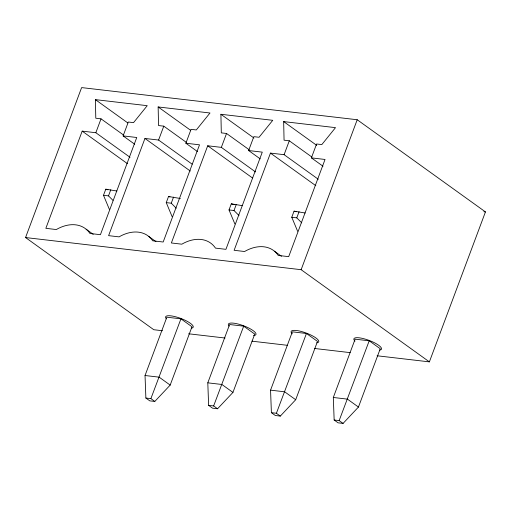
<?xml version="1.0" encoding="UTF-8"?>
<svg xmlns="http://www.w3.org/2000/svg" width="511" height="511" viewBox="0 0 511 511"><rect width="100%" height="100%" fill="white"/><g stroke="black" fill="none" stroke-linecap="round" stroke-linejoin="round"><path stroke-width="0.77" d="M162.504 330.738L153.792 329.723L25.55 237.551L81.619 87.592L357.208 119.746L485.45 211.912L429.381 361.871L377.118 355.777M130.018 157.292L95.832 132.726L82.188 131.129L45.849 228.328L56.306 229.548A38.676 27.051 -54.3 0 1 89.962 233.476L100.418 234.696L136.756 137.497L123.119 135.907L128.306 122.02L133.537 122.634L147.232 105.681L95.391 99.632L95.793 118.226L101.025 118.839L123.598 135.064M95.832 132.726L101.025 118.839M109.341 209.28L103.497 195.298L105.783 189.185L116.891 191.031M112.925 200.338L108.498 195.879L110.785 189.773M192.13 164.152L158.589 140.046L144.945 138.455L108.607 235.648L119.063 236.868A38.676 27.051 -54.3 0 1 152.719 240.796L163.175 242.016L199.52 144.817L185.876 143.227L191.063 129.34L196.294 129.954L209.989 113.001L158.148 106.952L158.551 125.546L163.782 126.16L186.355 142.384M158.589 140.046L163.782 126.16M172.098 216.6L166.254 202.618L168.541 196.505L180.415 198.511M176.238 208.213L171.255 203.199L173.542 197.093M255.532 171.939L221.346 147.366L207.702 145.776L171.364 242.968L181.82 244.188A38.676 27.051 -54.3 0 1 215.476 248.116L225.932 249.336L262.277 152.144L248.633 150.547L253.82 136.667L259.051 137.274L272.746 120.321L220.905 114.279L221.308 132.873L226.539 133.48L249.113 149.71M221.346 147.366L226.539 133.48M145.041 375.515L166.841 317.197L180.939 318.838L191.983 326.778L170.182 385.096L154.801 401.442L149.8 400.86L145.878 398.043L145.041 375.515L159.138 377.156L170.182 385.096M180.939 318.838L150.886 398.625L154.801 401.442M234.856 223.927L229.011 209.938L231.298 203.832L242.412 205.671M238.995 215.54L234.012 210.526L236.299 204.413M318.296 179.259L284.103 154.686L270.46 153.096L234.121 250.294L244.577 251.514A38.676 27.051 -54.3 0 1 278.233 255.436L288.696 256.656L325.034 159.464L311.391 157.873L316.584 143.987L321.809 144.594L335.503 127.648L283.662 121.599L284.065 140.193L289.296 140.8L311.87 157.03M284.103 154.686L289.296 140.8M207.798 382.835L229.599 324.517L243.696 326.165L254.74 334.098L232.939 392.416L217.558 408.762L212.557 408.18L208.635 405.364L207.798 382.835L221.895 384.476L232.939 392.416M243.696 326.165L213.643 405.945L217.558 408.762M297.613 231.247L291.768 217.258L294.055 211.152L305.169 212.998M301.752 222.86L296.776 217.846L299.056 211.733M429.381 361.871L301.139 269.699L357.208 119.746M270.555 390.155L292.356 331.837L306.453 333.485L317.497 341.418L295.697 399.736L280.315 416.088L275.314 415.5L271.398 412.684L270.555 390.155L284.653 391.803L295.697 399.736M306.453 333.485L276.4 413.271L280.315 416.088M333.313 397.475L355.113 339.163L369.21 340.805L380.254 348.745L358.454 407.056L343.073 423.408L338.071 422.821L334.156 420.01L333.313 397.475L347.41 399.123L358.454 407.056M369.21 340.805L339.157 420.591L343.073 423.408M483.866 211.726L485.45 211.912M103.497 195.298L108.498 195.879M166.254 202.618L171.255 203.199M229.011 209.938L234.012 210.526M291.768 217.258L296.776 217.846M25.55 237.551L301.139 269.699M188.636 333.785L225.07 338.033M251.993 341.176L287.629 345.334M314.552 348.476L350.188 352.635M145.878 398.043L150.886 398.625M208.635 405.364L213.643 405.945M271.398 412.684L276.4 413.271M334.156 420.01L339.157 420.591M294.055 211.152L296.195 211.765M231.298 203.832L234.153 204.649M168.541 196.505L169.965 196.92M105.783 189.185L107.923 189.805M283.662 121.599L316.705 145.348M311.391 157.873L323.003 166.216M220.905 114.279L253.948 138.021M270.46 153.096L315.811 185.691M248.633 150.547L260.246 158.895M158.148 106.952L190.539 130.235M207.702 145.776L252.408 177.905M185.876 143.227L197.482 151.575M95.391 99.632L127.782 122.915M144.945 138.455L190.296 171.044M123.119 135.907L134.725 144.249M82.188 131.129L127.539 163.724M274.413 251.182L281.478 256.286M148.899 236.542L155.964 241.639M86.142 229.215L93.206 234.319M166.324 318.8A14.736 3.813 20.5 0 1 180.83 318.449A14.736 3.813 20.5 0 1 191.299 328.183M229.081 326.12A14.736 3.813 20.5 0 1 244.092 325.961A14.736 3.813 20.5 0 1 253.501 335.561M292.209 333.843A14.736 3.813 20.5 0 1 305.846 332.904A14.736 3.813 20.5 0 1 316.814 342.824M354.966 341.163A14.736 3.813 20.5 0 1 368.603 340.224A14.736 3.813 20.5 0 1 379.571 350.144"/></g></svg>
